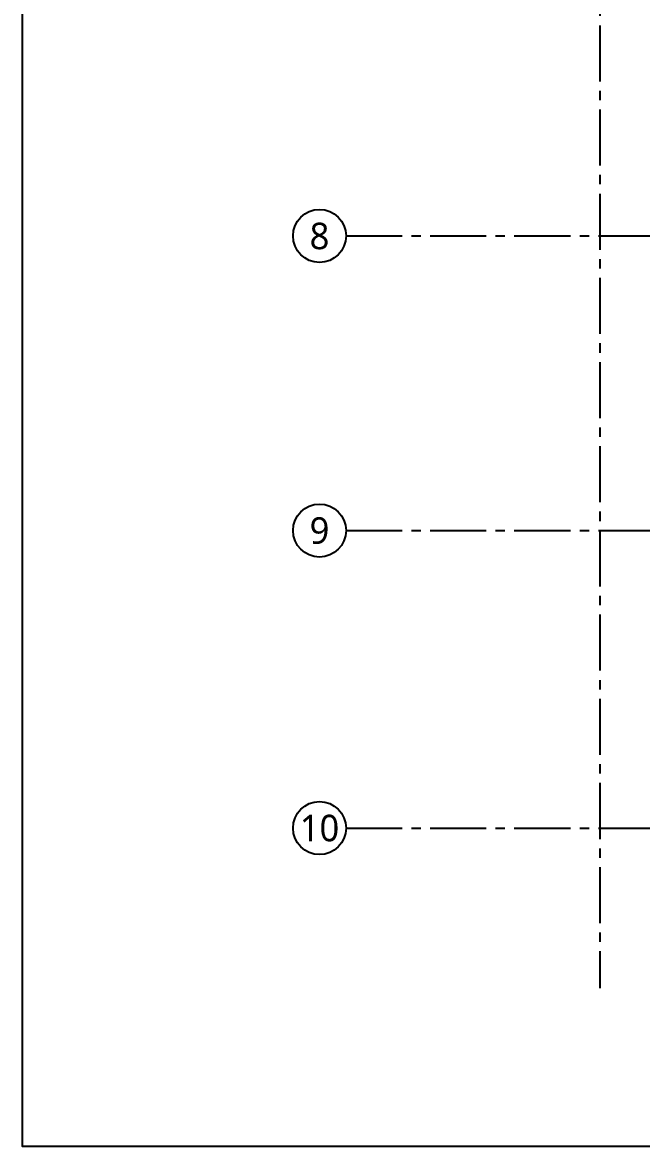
# Model space of a CAD drawing. Header units: millimetres. Extents: x -2409243 to -2334937, y -643723 to -441957.
# Drawn here: x -2409243 to -2398733, y -571589 to -552509 of the extents above; entities that cross this region are included whole.
import ezdxf
from ezdxf.enums import TextEntityAlignment as Align

# ---------------------------------------------------------------- set-up
doc = ezdxf.new("R2010")
doc.units = ezdxf.units.MM
doc.header["$MEASUREMENT"] = 0
doc.linetypes.add('CENTER2', pattern=[28.575, 19.05, -3.175, 3.175, -3.175])
for name, color, linetype in [('A-Anno-Grid Lines', 154, 'Continuous'), ('A-Wall Patt', 8, 'Continuous'), ('Anno_Labels', 7, 'Continuous')]:
    doc.layers.add(name, color=color, linetype=linetype)
doc.layers.add('I-Furniture', color=7, linetype='Continuous', lineweight=25, true_color=0xd17000)
doc.styles.get("Standard").update_dxf_attribs({"font": 'trebuc.ttf'})

# ---------------------------------------------------------------- blocks, each defined once
blk = doc.blocks.new('Grid Head')
blk.add_circle((0, 0), 3)
at = {"layer": 'Anno_Labels'}
blk.add_attdef('GRID_NAME', text='', height=3, dxfattribs=at).set_placement((0, 0), align=Align.MIDDLE_CENTER)
blk = doc.blocks.new('Grid Residences')
at = {"layer": 'A-Anno-Grid Lines', "linetype": 'CENTER2', "ltscale": 50}
for p, q in [((-35097, 2923), (-35097, -27704)), ((-30047, 2923), (-30047, -27704)), ((-25047, 2923), (-25047, -27704)), ((12818, -1384), (-37818, -1384))]:
    blk.add_line(p, q, dxfattribs=at)
ref = blk.add_blockref('Grid Head', (-35097, 3373), dxfattribs=dict(xscale=150, yscale=150, zscale=150, rotation=270))
ref.add_attrib('GRID_NAME', '10', dxfattribs={"height": 450, "rotation": 270}).set_placement((-35097, 3373), align=Align.MIDDLE_CENTER)
ref = blk.add_blockref('Grid Head', (-30047, 3373), dxfattribs=dict(xscale=150, yscale=150, zscale=150, rotation=270))
ref.add_attrib('GRID_NAME', '9', dxfattribs={"height": 450, "rotation": 270}).set_placement((-30047, 3373), align=Align.MIDDLE_CENTER)
ref = blk.add_blockref('Grid Head', (-25047, 3373), dxfattribs=dict(xscale=150, yscale=150, zscale=150, rotation=270))
ref.add_attrib('GRID_NAME', '8', dxfattribs={"height": 450, "rotation": 270}).set_placement((-25047, 3373), align=Align.MIDDLE_CENTER)

msp = doc.modelspace()

# ---------------------------------------------------------------- linework, layer by layer
at = {"layer": 'A-Wall Patt'}
msp.add_lwpolyline([(-2409243.5, -515837.4), (-2334936.9, -515837.4), (-2334936.9, -571588.7), (-2409243.5, -571588.7)], close=True, dxfattribs=at)
msp.add_lwpolyline([(-2409243.5, -515837.4), (-2334936.9, -515837.4), (-2334936.9, -571588.7), (-2409243.5, -571588.7)], close=True, dxfattribs=at)
at = {"layer": 'I-Furniture', "color": 6}
msp.add_lwpolyline([(-2372090.2, -515837.4), (-2372090.2, -571588.7), (-2409243.5, -571588.7), (-2409243.5, -515837.4)], close=True, dxfattribs=at)

# ---------------------------------------------------------------- block references
at = {"layer": 'A-Anno-Grid Lines', "rotation": 90}
msp.add_blockref('Grid Residences', (-2400827.4, -531085.6), dxfattribs=at)

doc.saveas('drawing.dxf')
